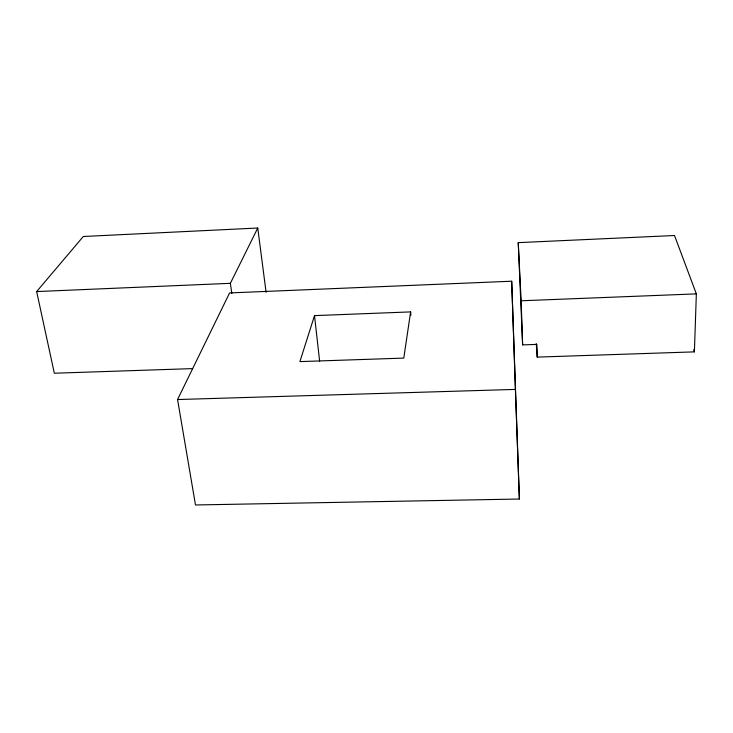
<?xml version="1.0" encoding="UTF-8"?>
<svg xmlns="http://www.w3.org/2000/svg" width="733" height="733" viewBox="0 0 733 733"><rect width="100%" height="100%" fill="white"/><g stroke="black" fill="none" stroke-linecap="round" stroke-linejoin="round"><path stroke-width="1.1" d="M694.398 351.867L696.35 293.878L674.507 235.513L518.24 242.641L522.62 344.895L536.877 344.4L537.225 357.108L694.398 351.867L693.684 349.723M410.627 311.901L403.782 358.098L299.898 361.607L314.512 315.621L410.627 311.901L410.883 315.272M177.56 399.54L229.594 292.934L511.689 281.215L519.376 499.026L195.491 504.973L177.56 399.54L515.391 389.406L519.376 499.026M231.82 293.512L230.364 283.323L257.759 228.027L83.305 236.493L36.65 291.569L54.334 373.225L192.678 368.607M36.65 291.569L230.364 283.323M518.24 242.641L521.163 300.777L696.35 293.878M257.759 228.027L266.097 292.357M314.512 315.621L319.625 361.131M536.254 343.621L537.225 357.108M511.689 281.215L515.391 389.406M521.163 300.777L522.62 344.895"/></g></svg>
